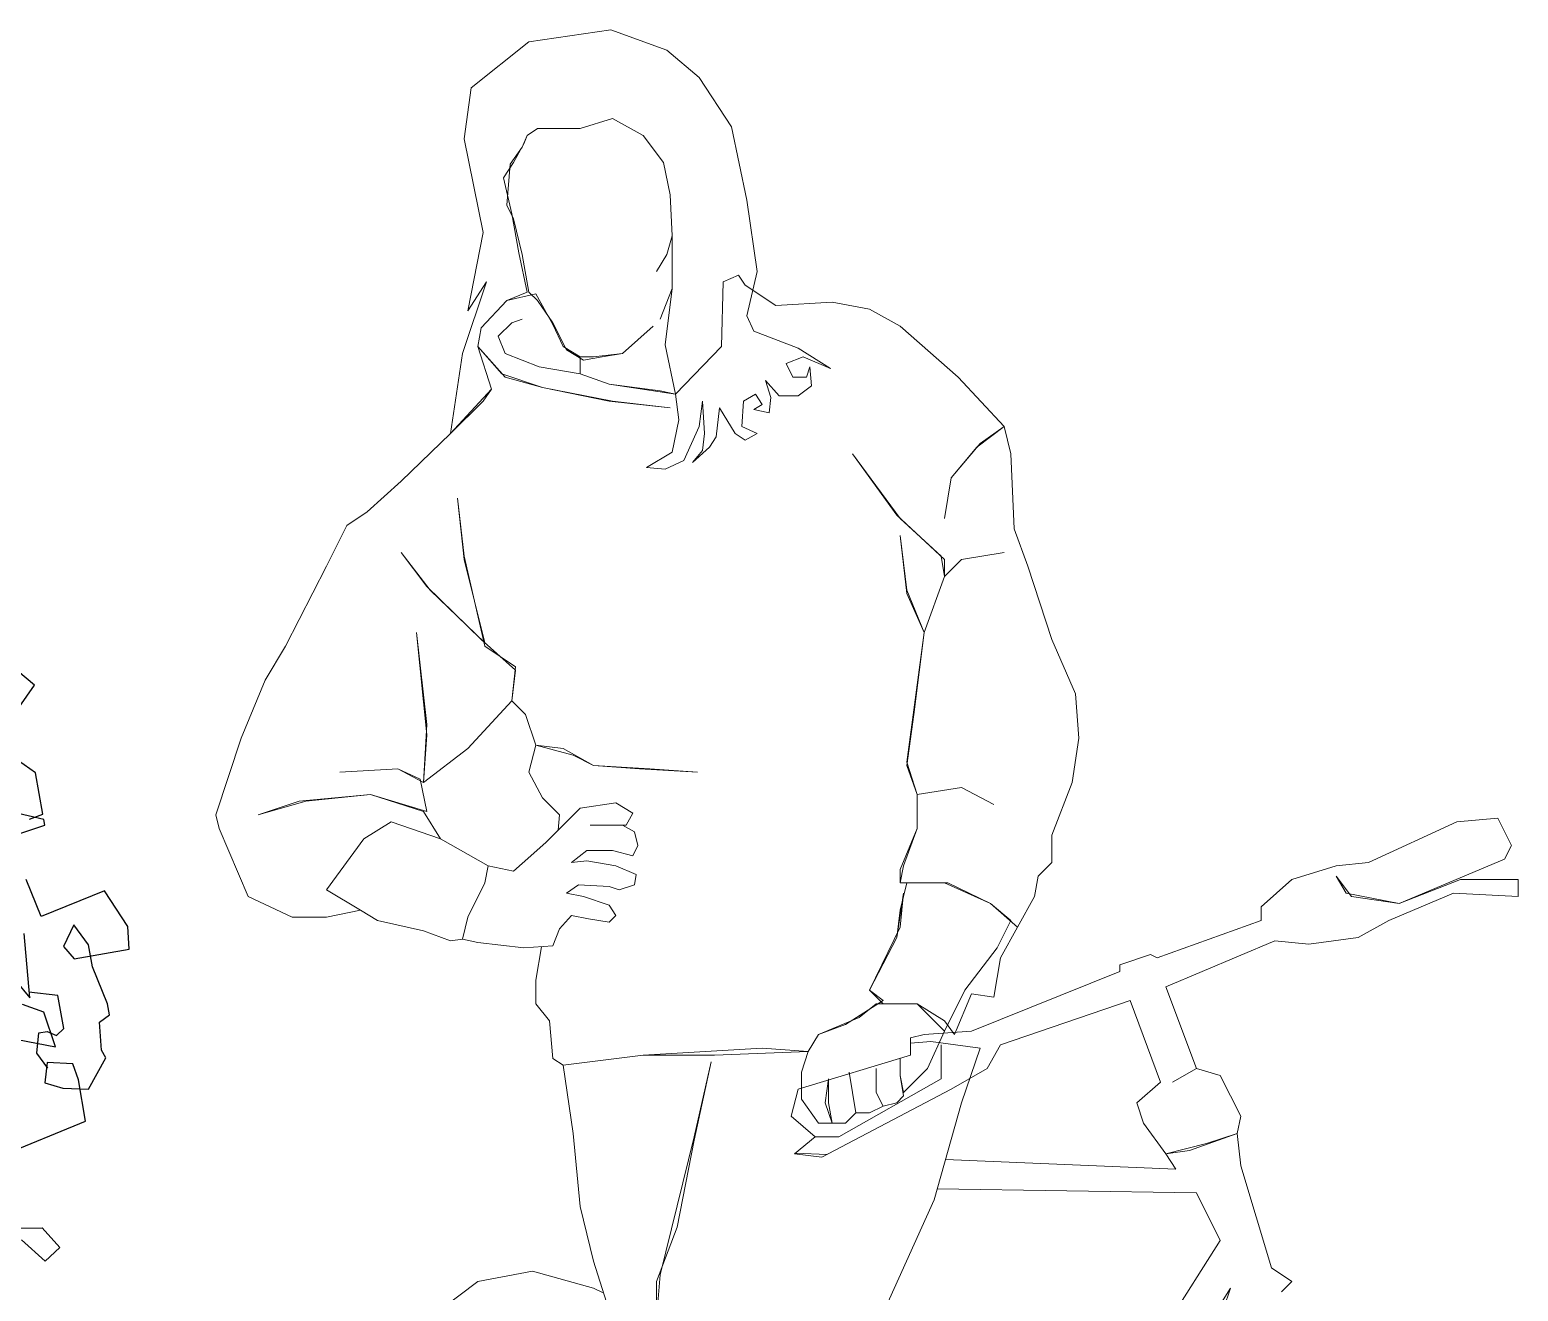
# Model space of a CAD drawing. Extents: x 941299 to 942979, y 2579300 to 2579597.
# Drawn here: x 942867.081 to 942871.904, y 2579509.334 to 2579513.42 of the extents above; entities that cross this region are included whole.
import ezdxf

# ---------------------------------------------------------------- set-up
doc = ezdxf.new("R2010")
doc.units = 0
doc.layers.get('0').update_dxf_attribs({"linetype": 'CONTINUOUS'})
doc.layers.add('标注', color=4, linetype='CONTINUOUS', lineweight=15)
doc.layers.add('植物', color=3, linetype='CONTINUOUS')
doc.styles.get("Standard").update_dxf_attribs({"font": 'simplex1.shx', "width": 0.7, "bigfont": 'hztxt.shx'})

# ---------------------------------------------------------------- blocks, each defined once
blk = doc.blocks.new('单车')
at = {"color": 143, "linetype": 'Continuous'}
for p, q in [((-1438.357, -1089.5184), (-1438.539, -1089.5846)), ((-1438.0922, -1089.557), (-1438.357, -1089.5184)), ((-1437.9047, -1089.706), (-1438.0922, -1089.557)), ((-1438.539, -1089.5846), (-1438.6438, -1089.6729)), ((-1438.6438, -1089.6729), (-1438.7486, -1089.8328)), ((-1437.8826, -1089.8715), (-1437.9047, -1089.706)), ((-1438.4618, -1089.8604), (-1438.3625, -1089.8053)), ((-1438.4618, -1089.8604), (-1438.3625, -1089.8053)), ((-1438.3625, -1089.8053), (-1438.2577, -1089.8384)), ((-1438.3625, -1089.8053), (-1438.2577, -1089.8384)), ((-1438.7486, -1089.8328), (-1438.7983, -1090.07)), ((-1438.528, -1089.9487), (-1438.4618, -1089.8604)), ((-1438.528, -1089.9487), (-1438.4618, -1089.8604)), ((-1438.2577, -1089.8384), (-1438.1198, -1089.8384)), ((-1438.2577, -1089.8384), (-1438.1198, -1089.8384)), ((-1438.1198, -1089.8384), (-1438.0867, -1089.8604)), ((-1438.1198, -1089.8384), (-1438.0867, -1089.8604)), ((-1438.0867, -1089.8604), (-1438.0701, -1089.899)), ((-1438.0867, -1089.8604), (-1438.0757, -1089.888)), ((-1438.0757, -1089.888), (-1438.0426, -1089.9487)), ((-1438.0701, -1089.899), (-1438.0315, -1089.9542)), ((-1437.9433, -1090.1748), (-1437.8826, -1089.8715)), ((-1438.5501, -1090.0535), (-1438.528, -1089.9487)), ((-1438.5501, -1090.0535), (-1438.528, -1089.9487)), ((-1438.0426, -1089.9487), (-1438.0095, -1089.9983)), ((-1438.0315, -1089.9542), (-1438.0205, -1090.0866)), ((-1438.0095, -1089.9983), (-1438.0371, -1090.1142)), ((-1438.5556, -1090.1859), (-1438.5501, -1090.0535)), ((-1438.5556, -1090.1859), (-1438.5501, -1090.0535)), ((-1438.7983, -1090.07), (-1438.8314, -1090.3017)), ((-1438.0205, -1090.0866), (-1438.0426, -1090.1307)), ((-1438.0426, -1090.1307), (-1438.0701, -1090.2466)), ((-1438.0371, -1090.1142), (-1438.0591, -1090.241)), ((-1438.539, -1090.2466), (-1438.5556, -1090.1859)), ((-1438.5556, -1090.1859), (-1438.539, -1090.2466)), ((-1438.5556, -1090.3569), (-1438.5556, -1090.1859)), ((-1438.5556, -1090.3569), (-1438.5556, -1090.1859)), ((-1437.8936, -1090.4286), (-1437.9433, -1090.1748)), ((-1438.5059, -1090.3017), (-1438.539, -1090.2466)), ((-1438.539, -1090.2466), (-1438.5059, -1090.3017)), ((-1438.0701, -1090.2466), (-1438.0922, -1090.3679)), ((-1438.0591, -1090.241), (-1438.0867, -1090.3679)), ((-1438.8314, -1090.3017), (-1438.7983, -1090.4451)), ((-1438.8921, -1090.412), (-1438.7928, -1090.3458)), ((-1438.7928, -1090.3458), (-1438.7707, -1090.3128)), ((-1438.7707, -1090.3128), (-1438.7211, -1090.3348)), ((-1438.7211, -1090.3348), (-1438.7155, -1090.5444)), ((-1437.9543, -1090.3348), (-1437.8936, -1090.4286)), ((-1437.8771, -1090.5665), (-1437.9543, -1090.3348)), ((-1438.517, -1090.4562), (-1438.5556, -1090.3569)), ((-1438.5556, -1090.3569), (-1438.517, -1090.4562)), ((-1438.5335, -1090.5389), (-1438.5556, -1090.3569)), ((-1438.5335, -1090.5389), (-1438.5556, -1090.3569)), ((-1438.1694, -1090.4727), (-1438.1143, -1090.3734)), ((-1438.1198, -1090.3955), (-1438.1694, -1090.4672)), ((-1438.0922, -1090.3679), (-1438.1198, -1090.3955)), ((-1438.1198, -1090.3955), (-1438.1198, -1090.3955)), ((-1438.1143, -1090.3734), (-1438.1143, -1090.3734)), ((-1438.1143, -1090.3734), (-1438.0205, -1090.3955)), ((-1438.0867, -1090.3679), (-1438.0205, -1090.3955)), ((-1438.0205, -1090.3955), (-1437.9378, -1090.4838)), ((-1438.0205, -1090.3955), (-1437.9378, -1090.4838)), ((-1439.2948, -1090.4782), (-1439.1955, -1090.4231)), ((-1439.1955, -1090.4231), (-1439.0741, -1090.401)), ((-1439.0741, -1090.401), (-1438.8921, -1090.412)), ((-1438.7983, -1090.4451), (-1438.8204, -1090.4948)), ((-1439.4823, -1090.6437), (-1439.2948, -1090.4782)), ((-1438.8204, -1090.4948), (-1438.9638, -1090.55)), ((-1438.4949, -1090.4782), (-1438.3956, -1090.5665)), ((-1438.3956, -1090.5665), (-1438.4949, -1090.4782)), ((-1438.1694, -1090.4672), (-1438.2136, -1090.5555)), ((-1438.2025, -1090.5444), (-1438.1694, -1090.4727)), ((-1438.0701, -1090.4562), (-1438.0371, -1090.4672)), ((-1438.0371, -1090.4672), (-1438.0701, -1090.4562)), ((-1438.0371, -1090.4672), (-1437.9929, -1090.5113)), ((-1437.9929, -1090.5113), (-1438.0371, -1090.4672)), ((-1437.9378, -1090.4838), (-1437.9267, -1090.5444)), ((-1437.9378, -1090.4838), (-1437.9267, -1090.5444)), ((-1438.5666, -1090.6989), (-1438.5335, -1090.5389)), ((-1438.5666, -1090.6989), (-1438.5335, -1090.5389)), ((-1437.9929, -1090.5113), (-1438.015, -1090.5665)), ((-1438.015, -1090.5665), (-1437.9929, -1090.5113)), ((-1438.9638, -1090.55), (-1439.0686, -1090.6161)), ((-1439.0686, -1090.6161), (-1438.9803, -1090.5775)), ((-1438.9803, -1090.5775), (-1438.9252, -1090.5996)), ((-1438.7155, -1090.5444), (-1438.5666, -1090.6989)), ((-1438.3956, -1090.5665), (-1438.3018, -1090.5775)), ((-1438.3294, -1090.5775), (-1438.3956, -1090.5665)), ((-1438.2687, -1090.5886), (-1438.3294, -1090.5775)), ((-1438.3018, -1090.5775), (-1438.2577, -1090.5775)), ((-1438.2136, -1090.5555), (-1438.2687, -1090.5886)), ((-1438.2577, -1090.5775), (-1438.2025, -1090.5444)), ((-1438.2577, -1090.5775), (-1438.2577, -1090.6327)), ((-1438.2577, -1090.6327), (-1438.2577, -1090.5775)), ((-1438.015, -1090.5665), (-1438.1253, -1090.6106)), ((-1438.1253, -1090.6106), (-1438.015, -1090.5665)), ((-1438.015, -1090.6437), (-1437.9267, -1090.5444)), ((-1437.9267, -1090.5444), (-1438.004, -1090.6327)), ((-1437.9267, -1090.5444), (-1437.9709, -1090.6823)), ((-1437.9267, -1090.5444), (-1437.9709, -1090.6823)), ((-1437.8385, -1090.8258), (-1437.8771, -1090.5665)), ((-1439.0024, -1090.6106), (-1439.0079, -1090.6713)), ((-1438.9914, -1090.6437), (-1439.0024, -1090.6106)), ((-1438.9252, -1090.5996), (-1438.9472, -1090.6437)), ((-1438.2577, -1090.6327), (-1438.3515, -1090.6658)), ((-1438.3515, -1090.6658), (-1438.2577, -1090.6327)), ((-1438.1253, -1090.6106), (-1438.2577, -1090.6327)), ((-1438.2577, -1090.6327), (-1438.1253, -1090.6106)), ((-1438.004, -1090.6327), (-1438.1363, -1090.6768)), ((-1439.6312, -1090.8037), (-1439.4823, -1090.6437)), ((-1439.0079, -1090.6713), (-1438.9638, -1090.7044)), ((-1438.9472, -1090.6437), (-1438.9914, -1090.6437)), ((-1438.9031, -1090.7044), (-1438.859, -1090.6548)), ((-1438.859, -1090.6548), (-1438.8755, -1090.7099)), ((-1438.5666, -1090.6989), (-1438.3515, -1090.6658)), ((-1438.517, -1090.6879), (-1438.5666, -1090.6989)), ((-1438.3515, -1090.6658), (-1438.517, -1090.6879)), ((-1438.1363, -1090.6768), (-1438.3625, -1090.721)), ((-1438.3515, -1090.721), (-1438.1363, -1090.6768)), ((-1438.1363, -1090.6768), (-1438.015, -1090.6437)), ((-1437.9709, -1090.6823), (-1437.8385, -1090.8258)), ((-1437.9709, -1090.6823), (-1437.9433, -1090.721)), ((-1438.9638, -1090.7044), (-1438.9031, -1090.7044)), ((-1438.8755, -1090.7099), (-1438.87, -1090.7596)), ((-1438.8479, -1090.732), (-1438.8259, -1090.6989)), ((-1438.8204, -1090.7485), (-1438.8479, -1090.732)), ((-1438.8259, -1090.6989), (-1438.7873, -1090.721)), ((-1438.7873, -1090.721), (-1438.7817, -1090.8037)), ((-1438.6604, -1090.8258), (-1438.6549, -1090.721)), ((-1438.6549, -1090.721), (-1438.6438, -1090.8037)), ((-1438.5776, -1090.7816), (-1438.5666, -1090.6989)), ((-1438.5501, -1090.743), (-1438.3515, -1090.721)), ((-1438.3625, -1090.721), (-1438.5501, -1090.743)), ((-1437.9433, -1090.721), (-1437.8385, -1090.8258)), ((-1438.87, -1090.7596), (-1438.8204, -1090.7485)), ((-1438.7597, -1090.8258), (-1438.71, -1090.743)), ((-1438.71, -1090.743), (-1438.699, -1090.8368)), ((-1438.5556, -1090.8864), (-1438.5776, -1090.7816)), ((-1439.6533, -1090.892), (-1439.6312, -1090.8037)), ((-1439.554, -1090.8589), (-1439.6312, -1090.8037)), ((-1439.6312, -1090.8037), (-1439.543, -1090.8699)), ((-1438.7817, -1090.8037), (-1438.8314, -1090.8258)), ((-1438.8314, -1090.8258), (-1438.7928, -1090.8478)), ((-1438.7928, -1090.8478), (-1438.7597, -1090.8258)), ((-1438.6549, -1090.8809), (-1438.6604, -1090.8258)), ((-1438.6438, -1090.8037), (-1438.5942, -1090.914)), ((-1437.8385, -1090.8258), (-1437.6785, -1090.9802)), ((-1437.8385, -1090.8258), (-1437.8385, -1090.8258)), ((-1439.4602, -1090.9692), (-1439.554, -1090.8589)), ((-1439.543, -1090.8699), (-1439.4602, -1090.9692)), ((-1438.699, -1090.8368), (-1438.6769, -1090.8699)), ((-1438.6769, -1090.8699), (-1438.6218, -1090.9195)), ((-1438.6218, -1090.9195), (-1438.6549, -1090.8809)), ((-1439.6643, -1091.1347), (-1439.6533, -1090.892)), ((-1439.2948, -1091.1016), (-1439.1403, -1090.892)), ((-1439.1403, -1090.892), (-1439.2837, -1091.0905)), ((-1438.5942, -1090.914), (-1438.5335, -1090.9416)), ((-1438.4728, -1090.9361), (-1438.5556, -1090.8864)), ((-1439.4382, -1091.1016), (-1439.4602, -1090.9692)), ((-1439.4602, -1090.9692), (-1439.4382, -1091.1016)), ((-1438.5335, -1090.9416), (-1438.4728, -1090.9361)), ((-1437.6785, -1090.9802), (-1437.5682, -1091.0795)), ((-1437.8605, -1091.0354), (-1437.8826, -1091.2229)), ((-1437.8826, -1091.234), (-1437.8605, -1091.0354)), ((-1439.2837, -1091.0905), (-1439.4382, -1091.234)), ((-1439.4271, -1091.2229), (-1439.2948, -1091.1016)), ((-1437.5682, -1091.0795), (-1437.502, -1091.1236)), ((-1439.7085, -1091.256), (-1439.6643, -1091.1347)), ((-1439.2948, -1091.1567), (-1439.3168, -1091.3333)), ((-1439.3168, -1091.3443), (-1439.2948, -1091.1567)), ((-1437.502, -1091.1236), (-1437.4358, -1091.256)), ((-1439.6312, -1091.2119), (-1439.4933, -1091.234)), ((-1439.4933, -1091.234), (-1439.6312, -1091.2119)), ((-1437.6785, -1091.2119), (-1437.7723, -1091.3333)), ((-1437.7613, -1091.3222), (-1437.6785, -1091.2119)), ((-1439.7857, -1091.4932), (-1439.7085, -1091.256)), ((-1439.4933, -1091.234), (-1439.4382, -1091.2891)), ((-1439.4382, -1091.2891), (-1439.4933, -1091.234)), ((-1439.4382, -1091.2891), (-1439.4271, -1091.2229)), ((-1439.4382, -1091.234), (-1439.4382, -1091.2891)), ((-1437.8826, -1091.2229), (-1437.9488, -1091.5153)), ((-1437.9488, -1091.5043), (-1437.8826, -1091.234)), ((-1437.4358, -1091.256), (-1437.3034, -1091.5153)), ((-1439.4382, -1091.2891), (-1439.372, -1091.4712)), ((-1439.372, -1091.4712), (-1439.4382, -1091.2891)), ((-1439.3168, -1091.3333), (-1439.372, -1091.4712)), ((-1439.372, -1091.4712), (-1439.3168, -1091.3443)), ((-1437.7723, -1091.3333), (-1437.9488, -1091.5043)), ((-1437.9378, -1091.4932), (-1437.7613, -1091.3222)), ((-1439.8629, -1091.6698), (-1439.7857, -1091.4932)), ((-1439.372, -1091.4712), (-1439.3168, -1091.8904)), ((-1439.3389, -1091.736), (-1439.372, -1091.4712)), ((-1438.0481, -1091.5925), (-1437.9378, -1091.4932)), ((-1437.7282, -1091.4712), (-1437.7613, -1091.8021)), ((-1437.7613, -1091.769), (-1437.7282, -1091.4712)), ((-1437.9488, -1091.5153), (-1438.0481, -1091.5815)), ((-1437.3034, -1091.5153), (-1437.2372, -1091.6256)), ((-1438.0481, -1091.5815), (-1438.0371, -1091.6918)), ((-1438.0371, -1091.6918), (-1438.0481, -1091.5925)), ((-1437.2372, -1091.6256), (-1437.16, -1091.8132)), ((-1439.874, -1091.8132), (-1439.8629, -1091.6698)), ((-1438.0371, -1091.6918), (-1438.0812, -1091.736)), ((-1437.8936, -1091.8463), (-1438.0371, -1091.6918)), ((-1439.3168, -1091.9014), (-1439.3389, -1091.736)), ((-1438.0812, -1091.736), (-1438.1143, -1091.8352)), ((-1437.7502, -1091.9566), (-1437.7613, -1091.769)), ((-1439.8519, -1091.9566), (-1439.874, -1091.8132)), ((-1438.1143, -1091.8352), (-1438.2356, -1091.8683)), ((-1438.2025, -1091.8463), (-1438.1143, -1091.8352)), ((-1438.1143, -1091.8352), (-1438.0922, -1091.9235)), ((-1437.7613, -1091.8021), (-1437.7502, -1091.9566)), ((-1437.16, -1091.8132), (-1437.0772, -1092.0614)), ((-1439.3168, -1091.8904), (-1439.3499, -1091.9952)), ((-1438.3018, -1091.9014), (-1438.2025, -1091.8463)), ((-1438.2356, -1091.8683), (-1438.3018, -1091.9014)), ((-1437.7502, -1091.9566), (-1437.8936, -1091.8463)), ((-1439.3499, -1091.9952), (-1439.3168, -1091.9014)), ((-1438.6383, -1091.9235), (-1438.4508, -1091.9125)), ((-1438.4839, -1091.9125), (-1438.6383, -1091.9235)), ((-1438.3018, -1091.9014), (-1438.4839, -1091.9125)), ((-1438.4508, -1091.9125), (-1438.3018, -1091.9014)), ((-1438.0922, -1091.9235), (-1438.1363, -1092.0062)), ((-1437.6675, -1091.9125), (-1437.7502, -1091.9566)), ((-1437.7392, -1091.9456), (-1437.6675, -1091.9125)), ((-1437.4799, -1091.9235), (-1437.6675, -1091.9125)), ((-1437.6675, -1091.9125), (-1437.4799, -1091.9235)), ((-1439.7857, -1092.1276), (-1439.8519, -1091.9566)), ((-1439.5982, -1092.0283), (-1439.4933, -1091.9731)), ((-1439.4933, -1091.9731), (-1439.5982, -1092.0283)), ((-1439.4933, -1091.9731), (-1439.3499, -1091.9952)), ((-1439.3499, -1091.9952), (-1439.4933, -1091.9731)), ((-1437.7613, -1092.0504), (-1437.7392, -1091.9456)), ((-1439.3499, -1091.9952), (-1439.3499, -1092.1055)), ((-1439.3499, -1092.1055), (-1439.3499, -1091.9952)), ((-1438.3735, -1092.0228), (-1438.4287, -1092.0559)), ((-1438.2577, -1092.0393), (-1438.3735, -1092.0228)), ((-1438.1363, -1092.0062), (-1438.1915, -1092.0614)), ((-1437.5792, -1091.9952), (-1437.7613, -1092.0504)), ((-1437.7502, -1092.0504), (-1437.5792, -1091.9952)), ((-1437.3475, -1092.0173), (-1437.5792, -1091.9952)), ((-1437.5792, -1091.9952), (-1437.3696, -1092.0173)), ((-1437.3696, -1092.0173), (-1437.2151, -1092.0614)), ((-1437.2151, -1092.0614), (-1437.3475, -1092.0173)), ((-1441.2751, -1092.1607), (-1441.2309, -1092.0724)), ((-1441.2309, -1092.0724), (-1441.2309, -1092.0724)), ((-1441.2309, -1092.0724), (-1441.0985, -1092.0835)), ((-1441.0985, -1092.0835), (-1440.8117, -1092.2158)), ((-1438.4287, -1092.0559), (-1438.4066, -1092.0945)), ((-1438.1474, -1092.1497), (-1438.2577, -1092.0393)), ((-1438.1915, -1092.0614), (-1438.1866, -1092.1104)), ((-1437.8054, -1092.1386), (-1437.7502, -1092.0504)), ((-1437.6454, -1092.0835), (-1437.8054, -1092.1386)), ((-1437.6454, -1092.0835), (-1437.8054, -1092.1386)), ((-1437.5572, -1092.1386), (-1437.6454, -1092.0835)), ((-1437.5572, -1092.1386), (-1437.6454, -1092.0835)), ((-1437.0772, -1092.0614), (-1437.0883, -1092.1055)), ((-1439.7857, -1092.2158), (-1439.7857, -1092.1276)), ((-1439.3499, -1092.1055), (-1439.3058, -1092.2269)), ((-1439.2948, -1092.2379), (-1439.3499, -1092.1055)), ((-1438.4342, -1092.1166), (-1438.4452, -1092.1607)), ((-1438.3956, -1092.0945), (-1438.4342, -1092.1166)), ((-1438.4066, -1092.0945), (-1438.2908, -1092.0945)), ((-1438.2908, -1092.0945), (-1438.3956, -1092.0945)), ((-1437.0883, -1092.1055), (-1437.1821, -1092.3262)), ((-1441.253, -1092.2048), (-1441.2751, -1092.1607)), ((-1438.4452, -1092.1607), (-1438.4287, -1092.1938)), ((-1438.4287, -1092.1938), (-1438.3625, -1092.1772)), ((-1438.3625, -1092.1772), (-1438.2798, -1092.1772)), ((-1438.2798, -1092.1772), (-1438.2301, -1092.2158)), ((-1438.0977, -1092.1938), (-1438.1474, -1092.1497)), ((-1437.8054, -1092.1386), (-1437.9598, -1092.2269)), ((-1437.8054, -1092.1386), (-1437.8054, -1092.1386)), ((-1437.4358, -1092.3041), (-1437.5572, -1092.1386)), ((-1437.4358, -1092.3041), (-1437.5572, -1092.1386)), ((-1440.911, -1092.3482), (-1441.253, -1092.2048)), ((-1440.8117, -1092.2158), (-1440.7069, -1092.2269)), ((-1440.7069, -1092.2269), (-1440.5635, -1092.271)), ((-1439.7416, -1092.26), (-1439.7857, -1092.2158)), ((-1439.3058, -1092.2269), (-1439.2948, -1092.282)), ((-1438.3735, -1092.2269), (-1438.4397, -1092.2545)), ((-1438.2798, -1092.2103), (-1438.3735, -1092.2269)), ((-1438.2301, -1092.2158), (-1438.2798, -1092.2103)), ((-1438.0426, -1092.2434), (-1438.0977, -1092.1938)), ((-1437.9598, -1092.2269), (-1438.0426, -1092.2434)), ((-1437.9598, -1092.2269), (-1437.9488, -1092.282)), ((-1437.9598, -1092.2269), (-1437.9598, -1092.2269)), ((-1437.9488, -1092.282), (-1437.9598, -1092.2269)), ((-1441.2971, -1092.271), (-1441.1096, -1092.271)), ((-1441.2971, -1092.3262), (-1441.2971, -1092.271)), ((-1441.1096, -1092.271), (-1440.911, -1092.3482)), ((-1440.7069, -1092.26), (-1440.7565, -1092.3262)), ((-1440.74, -1092.3151), (-1440.7069, -1092.26)), ((-1440.5635, -1092.271), (-1440.4642, -1092.3593)), ((-1439.7305, -1092.3262), (-1439.7416, -1092.26)), ((-1439.2948, -1092.282), (-1439.2948, -1092.2379)), ((-1438.4397, -1092.2545), (-1438.4342, -1092.2876)), ((-1441.0875, -1092.3151), (-1441.2971, -1092.3262)), ((-1440.8779, -1092.4034), (-1441.0875, -1092.3151)), ((-1440.911, -1092.3482), (-1440.74, -1092.3151)), ((-1440.7565, -1092.3262), (-1440.911, -1092.3482)), ((-1439.6754, -1092.4255), (-1439.7305, -1092.3262)), ((-1439.4382, -1092.282), (-1439.5871, -1092.3482)), ((-1439.4382, -1092.282), (-1439.5871, -1092.3482)), ((-1439.5871, -1092.3482), (-1439.4492, -1092.282)), ((-1439.4492, -1092.282), (-1439.2948, -1092.282)), ((-1439.3168, -1092.282), (-1439.4382, -1092.282)), ((-1439.2948, -1092.282), (-1439.4382, -1092.282)), ((-1439.3168, -1092.282), (-1439.3168, -1092.282)), ((-1439.2948, -1092.3703), (-1439.3168, -1092.282)), ((-1439.3058, -1092.3151), (-1439.2948, -1092.4255)), ((-1439.2837, -1092.4586), (-1439.3058, -1092.3151)), ((-1438.4342, -1092.2876), (-1438.3846, -1092.3041)), ((-1438.3846, -1092.3041), (-1438.3515, -1092.2931)), ((-1438.3515, -1092.2931), (-1438.2522, -1092.2876)), ((-1438.2687, -1092.3262), (-1438.3515, -1092.3537)), ((-1438.2136, -1092.3151), (-1438.2687, -1092.3262)), ((-1438.2522, -1092.2876), (-1438.2136, -1092.3151)), ((-1437.9488, -1092.282), (-1437.8936, -1092.3924)), ((-1437.8936, -1092.3924), (-1437.9488, -1092.282)), ((-1437.5461, -1092.3703), (-1437.4358, -1092.3041)), ((-1437.5461, -1092.3703), (-1437.4358, -1092.3041)), ((-1437.1821, -1092.3262), (-1437.3255, -1092.3924)), ((-1440.4642, -1092.3593), (-1440.4642, -1092.4034)), ((-1439.5871, -1092.3482), (-1439.6754, -1092.4255)), ((-1439.6754, -1092.4255), (-1439.5871, -1092.3482)), ((-1439.5871, -1092.3482), (-1439.6533, -1092.4034)), ((-1439.2837, -1092.4586), (-1439.2948, -1092.3703)), ((-1438.3515, -1092.3537), (-1438.3735, -1092.3868)), ((-1437.6013, -1092.4034), (-1437.5461, -1092.3703)), ((-1437.4358, -1092.3924), (-1437.5461, -1092.3703)), ((-1440.7786, -1092.4586), (-1440.8779, -1092.4034)), ((-1440.4642, -1092.4034), (-1440.1277, -1092.5247)), ((-1439.6533, -1092.4034), (-1439.6092, -1092.4917)), ((-1438.3735, -1092.3868), (-1438.3515, -1092.4089)), ((-1438.3515, -1092.4089), (-1438.2853, -1092.3979)), ((-1438.2853, -1092.3979), (-1438.2301, -1092.3868)), ((-1438.2301, -1092.3868), (-1438.1915, -1092.431)), ((-1437.8936, -1092.3924), (-1437.8771, -1092.4641)), ((-1437.8771, -1092.4641), (-1437.8936, -1092.3924)), ((-1437.7502, -1092.4365), (-1437.6013, -1092.4034)), ((-1437.3255, -1092.3924), (-1437.4358, -1092.3924)), ((-1440.6186, -1092.4806), (-1440.7786, -1092.4586)), ((-1440.5083, -1092.4696), (-1440.6186, -1092.4806)), ((-1440.1553, -1092.6185), (-1440.5083, -1092.4696)), ((-1439.6202, -1092.5247), (-1439.6754, -1092.4255)), ((-1439.2948, -1092.4255), (-1439.1955, -1092.6296)), ((-1439.1955, -1092.6296), (-1439.2837, -1092.4586)), ((-1439.1955, -1092.6296), (-1439.2837, -1092.4586)), ((-1438.1915, -1092.431), (-1438.1694, -1092.4861)), ((-1437.9267, -1092.4751), (-1437.8771, -1092.4641)), ((-1437.8771, -1092.4641), (-1437.8385, -1092.4696)), ((-1437.8385, -1092.4696), (-1437.7502, -1092.4365)), ((-1440.1277, -1092.5247), (-1440.1056, -1092.5137)), ((-1440.1056, -1092.5137), (-1440.0064, -1092.5468)), ((-1439.6092, -1092.4917), (-1439.5044, -1092.6296)), ((-1438.1694, -1092.4861), (-1438.0757, -1092.4917)), ((-1438.1333, -1092.4883), (-1438.1143, -1092.5965)), ((-1438.0757, -1092.4917), (-1437.9267, -1092.4751)), ((-1440.0064, -1092.5468), (-1440.0064, -1092.5689)), ((-1440.0064, -1092.5689), (-1439.5264, -1092.7619)), ((-1439.5982, -1092.6516), (-1439.6202, -1092.5247)), ((-1438.1143, -1092.5965), (-1438.1143, -1092.6737)), ((-1440.2546, -1092.8833), (-1440.1553, -1092.6185)), ((-1440.0394, -1092.6627), (-1440.1387, -1092.9274)), ((-1439.6202, -1092.8061), (-1440.0394, -1092.6627)), ((-1439.5264, -1092.6406), (-1439.5982, -1092.6516)), ((-1439.4713, -1092.773), (-1439.5264, -1092.6406)), ((-1439.5044, -1092.6296), (-1439.4382, -1092.7619)), ((-1439.2396, -1092.6737), (-1439.1955, -1092.6296)), ((-1439.1955, -1092.6296), (-1439.2396, -1092.6737)), ((-1439.2396, -1092.6627), (-1439.1955, -1092.6296)), ((-1439.1182, -1092.7399), (-1439.2396, -1092.6627)), ((-1439.4382, -1092.7619), (-1439.3499, -1092.6737)), ((-1439.4382, -1092.7619), (-1439.3499, -1092.6737)), ((-1439.3499, -1092.6737), (-1439.4382, -1092.7289)), ((-1439.3499, -1092.6737), (-1439.2396, -1092.6737)), ((-1439.3499, -1092.6737), (-1439.2396, -1092.6737)), ((-1439.2396, -1092.6737), (-1439.3499, -1092.6737)), ((-1439.2396, -1092.6737), (-1439.2175, -1092.6737)), ((-1439.2175, -1092.6737), (-1439.1624, -1092.7178)), ((-1439.2175, -1092.6737), (-1439.2175, -1092.6737)), ((-1438.1143, -1092.6737), (-1438.1584, -1092.7289)), ((-1439.5264, -1092.7619), (-1439.372, -1092.773)), ((-1439.4382, -1092.7289), (-1439.4713, -1092.773)), ((-1439.383, -1092.8833), (-1439.4382, -1092.7619)), ((-1439.1624, -1092.7178), (-1439.03, -1092.773)), ((-1439.03, -1092.773), (-1439.1182, -1092.7399)), ((-1438.1584, -1092.7289), (-1438.1694, -1092.8502)), ((-1439.5761, -1092.8833), (-1439.6202, -1092.8061)), ((-1439.394, -1092.795), (-1439.554, -1092.8171)), ((-1439.4271, -1092.8061), (-1439.4271, -1092.9164)), ((-1439.4271, -1092.9164), (-1439.4271, -1092.8061)), ((-1439.3279, -1092.8006), (-1439.394, -1092.795)), ((-1439.372, -1092.773), (-1439.3279, -1092.784)), ((-1439.3279, -1092.784), (-1439.3279, -1092.8392)), ((-1439.03, -1092.773), (-1438.9969, -1092.8281)), ((-1438.9969, -1092.8281), (-1439.03, -1092.773)), ((-1439.554, -1092.8171), (-1439.4933, -1092.9936)), ((-1439.3279, -1092.8392), (-1438.9638, -1092.9495)), ((-1439.2948, -1092.8502), (-1439.2948, -1092.9054)), ((-1439.2948, -1092.9054), (-1439.2948, -1092.8502)), ((-1438.8479, -1092.8171), (-1438.9969, -1092.8281)), ((-1438.6935, -1092.8392), (-1438.9969, -1092.8281)), ((-1438.9969, -1092.8281), (-1438.9748, -1092.8943)), ((-1438.4618, -1092.8392), (-1438.8479, -1092.8171)), ((-1438.4618, -1092.8392), (-1438.6935, -1092.8392)), ((-1438.2025, -1092.8723), (-1438.4618, -1092.8392)), ((-1438.2025, -1092.8723), (-1438.4618, -1092.8392)), ((-1438.1694, -1092.8502), (-1438.2025, -1092.8723)), ((-1440.398, -1093.0378), (-1440.3318, -1092.9054)), ((-1440.3318, -1092.9054), (-1440.2546, -1092.8833)), ((-1440.1773, -1092.9274), (-1440.2546, -1092.8833)), ((-1440.2546, -1092.8833), (-1440.1773, -1092.9274)), ((-1439.4602, -1092.9495), (-1439.5761, -1092.8833)), ((-1439.3058, -1092.9605), (-1439.383, -1092.8833)), ((-1439.2948, -1092.9054), (-1439.3058, -1092.9605)), ((-1439.3058, -1092.9716), (-1439.2948, -1092.9054)), ((-1439.2175, -1092.8833), (-1439.2175, -1092.9605)), ((-1439.2175, -1092.9605), (-1439.2175, -1092.8833)), ((-1439.1293, -1092.8943), (-1439.1403, -1092.9605)), ((-1439.1403, -1092.9605), (-1439.1293, -1092.8943)), ((-1438.9748, -1092.8943), (-1438.9748, -1092.9826)), ((-1438.6824, -1092.8612), (-1438.6273, -1093.115)), ((-1438.6273, -1093.104), (-1438.6824, -1092.8612)), ((-1438.2356, -1093.0929), (-1438.2025, -1092.8723)), ((-1438.2025, -1092.8723), (-1438.2025, -1092.8723)), ((-1440.1387, -1092.9274), (-1440.0615, -1092.9936)), ((-1439.041, -1093.1702), (-1439.4602, -1092.9495)), ((-1439.4271, -1092.9164), (-1439.0962, -1093.104)), ((-1439.0962, -1093.104), (-1439.4271, -1092.9164)), ((-1439.0631, -1092.9164), (-1439.0631, -1092.9936)), ((-1439.052, -1092.9936), (-1439.0631, -1092.9164)), ((-1438.9638, -1092.9495), (-1438.9417, -1093.0378)), ((-1440.0615, -1092.9936), (-1440.0836, -1093.0598)), ((-1439.4933, -1092.9936), (-1439.4051, -1093.3081)), ((-1439.2837, -1092.9936), (-1439.3058, -1092.9716)), ((-1439.2396, -1093.0047), (-1439.2837, -1092.9936)), ((-1439.2175, -1092.9605), (-1439.2396, -1093.0047)), ((-1439.2396, -1093.0047), (-1439.2175, -1092.9605)), ((-1439.1403, -1092.9605), (-1439.1513, -1093.0267)), ((-1439.1513, -1093.0267), (-1439.1403, -1092.9605)), ((-1439.0631, -1092.9936), (-1439.0741, -1093.0598)), ((-1439.0741, -1093.0598), (-1439.052, -1092.9936)), ((-1438.9748, -1092.9826), (-1439.03, -1093.0598)), ((-1440.387, -1093.0929), (-1440.398, -1093.0378)), ((-1439.1955, -1093.0267), (-1439.2396, -1093.0047)), ((-1439.1513, -1093.0267), (-1439.1955, -1093.0267)), ((-1439.1182, -1093.0598), (-1439.1513, -1093.0267)), ((-1438.9417, -1093.0378), (-1439.0189, -1093.104)), ((-1440.398, -1093.1977), (-1440.387, -1093.0929)), ((-1440.2325, -1093.1481), (-1440.387, -1093.0929)), ((-1440.387, -1093.0929), (-1440.2877, -1093.126)), ((-1440.0836, -1093.0598), (-1440.1553, -1093.1591)), ((-1439.0741, -1093.0598), (-1439.1182, -1093.0598)), ((-1439.03, -1093.0598), (-1439.0741, -1093.0598)), ((-1438.2577, -1093.3301), (-1438.2356, -1093.0929)), ((-1440.2877, -1093.126), (-1440.1553, -1093.1591)), ((-1439.0962, -1093.104), (-1439.0189, -1093.104)), ((-1439.0189, -1093.104), (-1439.0962, -1093.104)), ((-1439.0189, -1093.104), (-1438.9527, -1093.1591)), ((-1438.517, -1093.5508), (-1438.6273, -1093.104)), ((-1438.6273, -1093.115), (-1438.5721, -1093.3963)), ((-1440.1553, -1093.1591), (-1440.2325, -1093.1481)), ((-1440.1553, -1093.1591), (-1440.1884, -1093.2088)), ((-1440.1884, -1093.2088), (-1439.4418, -1093.1773)), ((-1440.1553, -1093.1591), (-1440.1553, -1093.1591)), ((-1439.0581, -1093.1611), (-1438.9555, -1093.1568)), ((-1438.9527, -1093.1591), (-1439.041, -1093.1702)), ((-1440.4973, -1093.5287), (-1440.398, -1093.1977)), ((-1440.2546, -1093.286), (-1440.3318, -1093.4405)), ((-1439.4148, -1093.2732), (-1440.2546, -1093.286)), ((-1439.4051, -1093.3081), (-1439.2506, -1093.6501)), ((-1438.3018, -1093.5066), (-1438.2577, -1093.3301)), ((-1438.5721, -1093.3963), (-1438.5059, -1093.5728)), ((-1440.3318, -1093.4405), (-1439.6092, -1094.5768)), ((-1440.5635, -1093.5728), (-1440.4973, -1093.5287)), ((-1438.3846, -1093.7714), (-1438.3018, -1093.5066)), ((-1440.5304, -1093.6059), (-1440.5635, -1093.5728)), ((-1438.5059, -1093.6942), (-1438.517, -1093.5508)), ((-1438.5059, -1093.5728), (-1438.5059, -1093.6611)), ((-1438.1032, -1093.5397), (-1438.3018, -1093.5949)), ((-1437.9267, -1093.5728), (-1438.1032, -1093.5397)), ((-1437.7502, -1093.7052), (-1437.9267, -1093.5728)), ((-1439.6864, -1094.665), (-1440.3649, -1093.5949)), ((-1440.3649, -1093.5949), (-1440.3428, -1093.6611)), ((-1438.3018, -1093.5949), (-1438.3343, -1093.6106))]:
    blk.add_line(p, q, dxfattribs=at)
at = {"color": 143, "width": 0.8, "flags": 9}
for tag in ['YSIZE', 'XSIZE']:
    blk.add_attdef(tag, (-1438.3956, -1096.4688), '', height=0.00181, dxfattribs=at)
blk = doc.blocks.new('A$C3A3013BA')
at = {"layer": '植物', "color": 3}
for p, q in [((8833.2, 6987.5), (8704.4, 6822)), ((8943.6, 6913.9), (8833.2, 6987.5)), ((8851.6, 6766.8), (8943.6, 6913.9)), ((8409.9, 6693.3), (8851.6, 6766.8)), ((8667.6, 6252), (9256.4, 6123.2)), ((9256.4, 6123.2), (9256.4, 5847.4)), ((9146, 5884.2), (9311.7, 5921)), ((9311.7, 5921), (9458.9, 5737.1)), ((9035.6, 5829), (9146, 5884.2)), ((9072.4, 5700.3), (9035.6, 5829)), ((9256.4, 5847.4), (9238, 5737.1)), ((9072.4, 5737.1), (9017.2, 5626.8)), ((9238, 5737.1), (9072.4, 5700.3)), ((9458.9, 5737.1), (9440.5, 5681.9)), ((8906.8, 5516.4), (9146, 5608.4)), ((9017.2, 5626.8), (9054, 5498)), ((9146, 5608.4), (9109.2, 5369.3)), ((9440.5, 5681.9), (9458.9, 5498)), ((9054, 5498), (9109.2, 5498)), ((9109.2, 5498), (9164.4, 5534.8)), ((9164.4, 5534.8), (9219.6, 5498)), ((9219.6, 5498), (9219.6, 5277.4)), ((9458.9, 5498), (9532.5, 5461.3)), ((9532.5, 5461.3), (9532.5, 5387.7)), ((9109.2, 5369.3), (8980.4, 5295.8)), ((9532.5, 5387.7), (9477.3, 5130.3)), ((8888.4, 5001.6), (9035.6, 5259)), ((9219.6, 5277.4), (9035.6, 5222.2)), ((9035.6, 5259), (9072.4, 4836.1)), ((9477.3, 5130.3), (9477.3, 4983.2)), ((9311.7, 4964.8), (9366.9, 5056.7)), ((9366.9, 5056.7), (9734.9, 5056.7)), ((9734.9, 5056.7), (9753.3, 4909.6)), ((9403.7, 4836.1), (9311.7, 4964.8)), ((9477.3, 4983.2), (9403.7, 4836.1)), ((9753.3, 4909.6), (9642.9, 4652.2)), ((9201.2, 4744.1), (9146, 4486.7)), ((9642.9, 4652.2), (9201.2, 4744.1)), ((8962, 4210.9), (9330.1, 4155.7)), ((9330.1, 4155.7), (9330.1, 4118.9)), ((9330.1, 4118.9), (9072.4, 4008.6)), ((9238, 4100.5), (9330.1, 4082.2)), ((9330.1, 4082.2), (9330.1, 3806.3)), ((9330.1, 3806.3), (9201.2, 3677.6)), ((9127.6, 3530.5), (9422.1, 3236.3)), ((9422.1, 3236.3), (9238, 3015.7))]:
    blk.add_line(p, q, dxfattribs=at)

msp = doc.modelspace()

# ---------------------------------------------------------------- block references
at = {"layer": '标注', "xscale": -1}
msp.add_blockref('单车', (941430.60648, 2580602.93807), dxfattribs=at)
at = {"layer": '植物', "color": 4, "xscale": -0.0004915198598262674, "yscale": 0.0004915198660455644, "zscale": 0.0004915200000000004, "rotation": 189.9999925261188}
msp.add_blockref('A$C3A3013BA', (942862.25922, 2579512.05902), dxfattribs=at)

doc.saveas('drawing.dxf')
